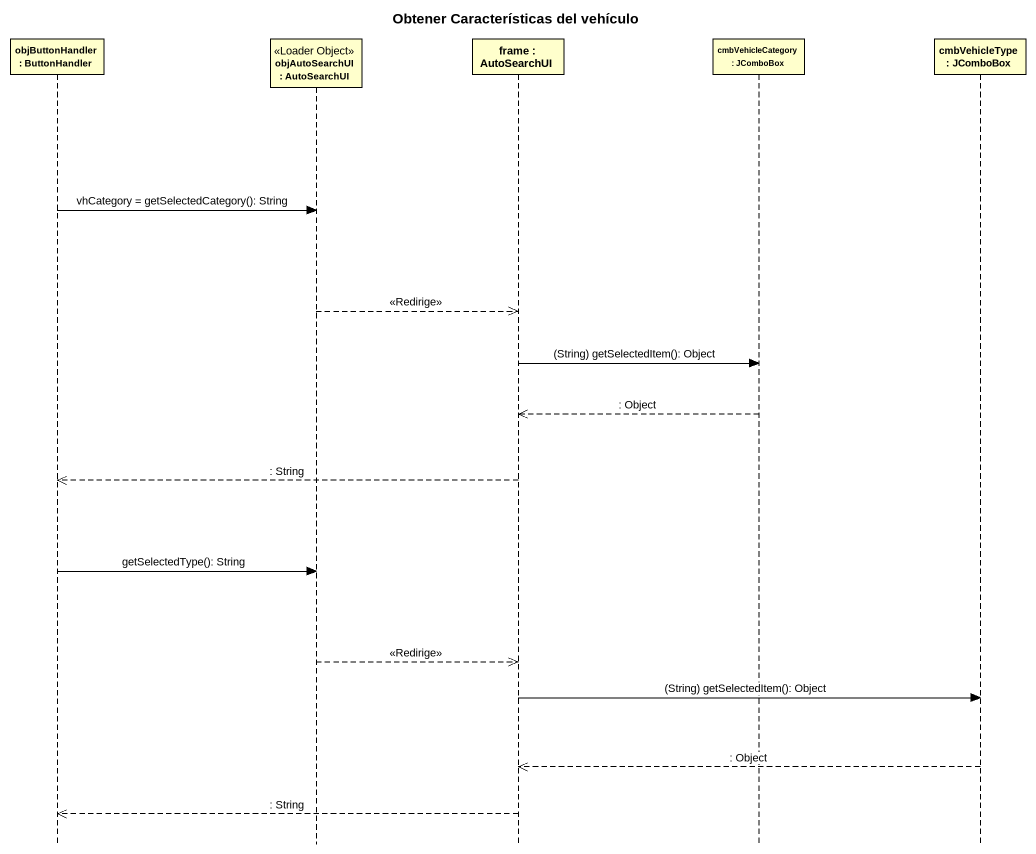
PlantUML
@startuml
title Obtener Características del vehículo
hide footbox
participant "objButtonHandler : ButtonHandler" as objButtonHandler
participant "objAutoSearchUI : AutoSearchUI" as objAutoSearchUI <<Loader Object>>
participant "frame : AutoSearchUI" as frame_
participant "cmbVehicleCategory : JComboBox" as cmbVehicleCategory
participant "cmbVehicleType : JComboBox" as cmbVehicleType

objButtonHandler -> objAutoSearchUI : vhCategory = getSelectedCategory(): String
objAutoSearchUI -->> frame_ : <<Redirige>>
frame_ -> cmbVehicleCategory : (String) getSelectedItem(): Object
cmbVehicleCategory -->> frame_ : : Object
frame_ -->> objButtonHandler : : String
objButtonHandler -> objAutoSearchUI : getSelectedType(): String
objAutoSearchUI -->> frame_ : <<Redirige>>
frame_ -> cmbVehicleType : (String) getSelectedItem(): Object
cmbVehicleType -->> frame_ : : Object
frame_ -->> objButtonHandler : : String
@enduml
